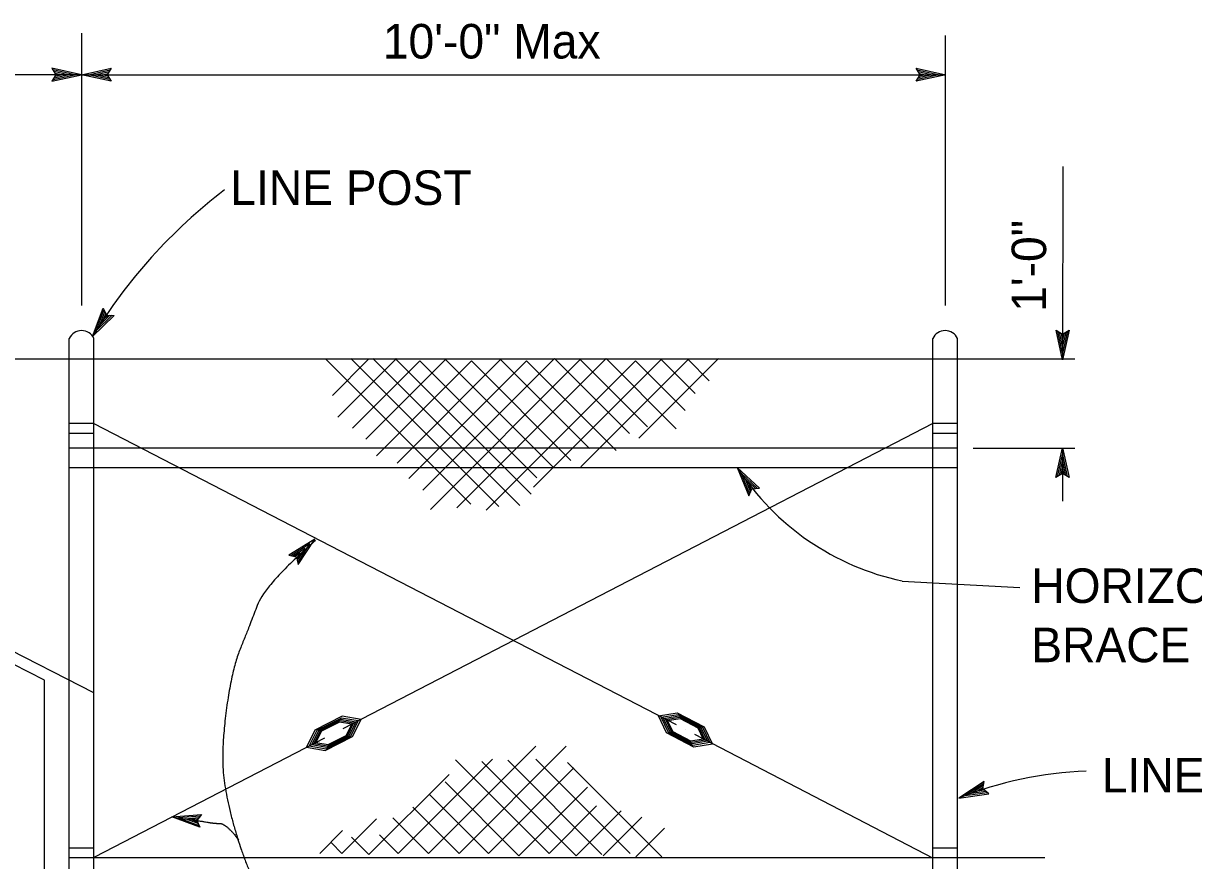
# Model space of a CAD drawing. Extents: x -893 to 867, y -474 to 712.
# Drawn here: x -86.7 to 150.5, y 236.5 to 406.1 of the extents above; entities that cross this region are included whole.
import ezdxf

# ---------------------------------------------------------------- set-up
doc = ezdxf.new("R2010")
doc.units = 0
for name, color, linetype in [('56 Stage 3 Anno', 7, 'Continuous'), ('57 Undefined', 7, 'Continuous'), ('60 Nongeo Data', 7, 'Continuous')]:
    doc.layers.add(name, color=color, linetype=linetype)

msp = doc.modelspace()

# ---------------------------------------------------------------- linework, layer by layer
at = {"layer": '56 Stage 3 Anno'}
for p, q in [((-74.88, 404.12), (-74.88, 348.98)), ((100.12, 403.63), (100.12, 348.98)), ((-74.89, 395.71), (-80.89, 397.04)), ((-80.89, 397.04), (-80.89, 397.04)), ((-80.89, 397.04), (-80.09, 395.71)), ((-76.28, 395.71), (-80.65, 396.68)), ((-77.65, 395.7), (-80.47, 396.33)), ((-74.89, 395.71), (-68.89, 397.04)), ((-73.5, 395.71), (-69.12, 396.68)), ((-72.12, 395.7), (-69.3, 396.33)), ((-68.89, 397.04), (-69.69, 395.71)), ((-68.89, 397.04), (-68.89, 397.04)), ((95.07, 395.71), (94.27, 397.05)), ((94.27, 397.05), (94.27, 397.05)), ((94.27, 397.05), (100.27, 395.71)), ((94.49, 396.69), (98.89, 395.71)), ((94.72, 396.33), (97.51, 395.71)), ((-74.89, 395.71), (-154.74, 395.71)), ((-80.09, 395.71), (-80.89, 394.37)), ((-80.89, 394.37), (-74.89, 395.71)), ((-80.89, 394.37), (-80.89, 394.37)), ((-80.67, 394.72), (-76.27, 395.7)), ((-80.44, 395.08), (-77.65, 395.7)), ((-80.26, 395.43), (-79.03, 395.7)), ((-79.03, 395.7), (-80.24, 395.97)), ((-74.89, 395.71), (100.27, 395.71)), ((-68.89, 394.37), (-74.89, 395.71)), ((-74.89, 395.71), (-74.89, 395.71)), ((-74.89, 395.71), (-74.89, 395.71)), ((-69.1, 394.72), (-73.51, 395.7)), ((-69.34, 395.08), (-72.12, 395.7)), ((-70.74, 395.7), (-69.53, 395.97)), ((-69.51, 395.43), (-70.74, 395.7)), ((-69.69, 395.71), (-68.89, 394.37)), ((-68.89, 394.37), (-68.89, 394.37)), ((100.27, 395.71), (94.27, 394.38)), ((94.27, 394.38), (95.07, 395.71)), ((94.27, 394.38), (94.27, 394.38)), ((98.88, 395.7), (94.51, 394.73)), ((97.51, 395.71), (94.68, 395.08)), ((94.9, 395.98), (96.13, 395.71)), ((96.13, 395.71), (94.92, 395.44)), ((100.27, 395.71), (100.27, 395.71)), ((123.98, 377.1), (123.94, 337.93)), ((-72.68, 342.65), (-70.53, 348.41)), ((-68.29, 346.96), (-72.68, 342.65)), ((-68.71, 346.97), (-71.93, 343.81)), ((-71.92, 343.82), (-70.36, 348.02)), ((-71.17, 344.97), (-70.16, 347.68)), ((-69.14, 346.97), (-71.17, 344.97)), ((-70.53, 348.41), (-70.53, 348.41)), ((-70.53, 348.41), (-69.85, 347.02)), ((-70.42, 346.13), (-69.99, 347.29)), ((-69.52, 347.01), (-70.42, 346.13)), ((-69.85, 347.02), (-68.29, 346.96)), ((-68.29, 346.96), (-68.29, 346.96)), ((123.94, 337.93), (122.61, 343.93)), ((122.61, 343.93), (122.61, 343.93)), ((122.61, 343.93), (123.94, 343.13)), ((123.94, 343.13), (125.28, 343.93)), ((125.28, 343.93), (123.94, 337.93)), ((125.28, 343.93), (125.28, 343.93)), ((-72.68, 342.65), (-72.68, 342.65)), ((123.93, 339.32), (122.97, 343.69)), ((123.94, 340.69), (123.32, 343.52)), ((123.94, 342.07), (123.68, 343.28)), ((124.93, 343.71), (123.94, 339.31)), ((124.57, 343.48), (123.94, 340.69)), ((124.22, 343.3), (123.94, 342.07)), ((123.94, 337.93), (123.94, 337.93)), ((105.81, 320.07), (126.4, 320.07)), ((122.57, 314.12), (123.92, 320.11)), ((122.93, 314.33), (123.92, 318.73)), ((123.92, 320.11), (123.91, 309.33)), ((123.92, 320.11), (123.92, 320.11)), ((123.92, 320.11), (125.24, 314.11)), ((123.92, 318.72), (124.88, 314.35)), ((62.51, 311.94), (57.99, 316.11)), ((57.99, 316.11), (57.99, 316.11)), ((57.99, 316.11), (60.32, 310.42)), ((123.29, 314.57), (123.91, 317.35)), ((123.64, 314.74), (123.91, 315.97)), ((123.91, 317.35), (124.54, 314.53)), ((123.91, 315.97), (124.18, 314.76)), ((62.1, 311.92), (58.78, 314.97)), ((58.78, 314.96), (60.48, 310.82)), ((61.67, 311.9), (59.57, 313.84)), ((59.57, 313.84), (60.66, 311.16)), ((123.91, 314.91), (122.57, 314.12)), ((122.57, 314.12), (122.57, 314.12)), ((125.24, 314.11), (123.91, 314.91)), ((125.24, 314.11), (125.24, 314.11)), ((60.32, 310.42), (60.96, 311.84)), ((61.28, 311.85), (60.36, 312.7)), ((60.36, 312.7), (60.83, 311.56)), ((60.96, 311.84), (62.51, 311.94)), ((62.51, 311.94), (62.51, 311.94)), ((60.32, 310.42), (60.32, 310.42)), ((-27.64, 301.66), (-32.86, 298.41)), ((-30.99, 296.51), (-27.64, 301.66)), ((-27.64, 301.66), (-27.64, 301.66)), ((-28.63, 300.69), (-32.44, 298.32)), ((-29.61, 299.73), (-32.07, 298.2)), ((-31.17, 297.33), (-29.61, 299.73)), ((-31.08, 296.91), (-28.62, 300.69)), ((-32.86, 298.41), (-32.86, 298.41)), ((-32.86, 298.41), (-31.35, 298.02)), ((-30.6, 298.76), (-31.65, 298.1)), ((-31.35, 298.02), (-30.99, 296.51)), ((-31.28, 297.7), (-30.6, 298.76)), ((-30.99, 296.51), (-30.99, 296.51)), ((91.44, 293.15), (115.25, 291.83)), ((108.03, 252.57), (102.89, 249.19)), ((107.95, 252.16), (104.18, 249.68)), ((107.86, 251.74), (105.48, 250.17)), ((107.76, 251.03), (108.03, 252.57)), ((108.03, 252.57), (108.03, 252.57)), ((102.89, 249.19), (108.98, 250.07)), ((102.89, 249.19), (102.89, 249.19)), ((104.19, 249.68), (108.63, 250.32)), ((105.48, 250.17), (108.34, 250.58)), ((107.82, 251.35), (106.77, 250.66)), ((106.77, 250.66), (107.99, 250.84)), ((108.98, 250.07), (107.76, 251.03)), ((108.97, 250.07), (108.97, 250.07))]:
    msp.add_line(p, q, dxfattribs=at)
msp.add_lwpolyline([(-50.95, 243.26), (-56.63, 245.36), (-50.6, 245.86), (-50.85, 245.54), (-55.27, 245.18), (-51.11, 243.63), (-51.27, 244), (-53.93, 244.99), (-51.11, 245.23), (-51.36, 244.91), (-52.59, 244.81), (-51.43, 244.38), (-51.56, 244.67), (-50.6, 245.86), (-51.56, 244.67)], close=True, dxfattribs=at)
for centre, radius, start, end in [((18.97, 286.99), 107.23, 127.234, 148.7274), ((102.53, 345.17), 53.18, 213.1228, 257.9667), ((131.72, 176.22), 78.46, 92.1909, 111.5589)]:
    msp.add_arc(centre, radius, start, end, dxfattribs=at)
for points in [[(-27.47, 301.36), (-37.64, 292.54), (-40.93, 283.87), (-44.52, 275.04), (-46.61, 258.89), (-45.71, 249.62), (-42.72, 238.86), (-39.28, 230.48), (-37.19, 227.04), (-33.75, 224.2), (-32.55, 223.75), (-31.81, 223.75)], [(-56.63, 245.36), (-50.84, 244.57), (-48.21, 244.05), (-45.58, 244.05), (-43.02, 240.65)]]:
    msp.add_open_spline(points, degree=2, dxfattribs=at)
at = {"layer": '60 Nongeo Data'}
for p, q in [((-77.38, 188.06), (-77.38, 342.25)), ((-72.38, 188.06), (-72.38, 342.25)), ((97.62, 188.06), (97.62, 342.25)), ((102.62, 188.06), (102.62, 342.25)), ((-77.38, 338.06), (-157.24, 338.06)), ((-72.28, 338.06), (-77.38, 338.06)), ((102.98, 338.06), (-72.28, 338.06)), ((3.99, 308.69), (-25.32, 338)), ((-24.01, 330.76), (-16.78, 338)), ((-22.95, 326.37), (-11.08, 338.24)), ((9.69, 308.22), (-20.34, 338.24)), ((-19.98, 324.12), (-6.33, 337.77)), ((-17.25, 321.86), (-1.11, 338)), ((13.96, 308.45), (-15.83, 338.24)), ((-15.11, 318.54), (4.11, 337.77)), ((16.21, 310.71), (-11.32, 338.24)), ((-10.96, 317), (10.04, 338)), ((-8.59, 313.91), (15.26, 337.77)), ((17.4, 314.03), (-6.33, 337.77)), ((-5.74, 311.54), (20.96, 338.24)), ((-4.2, 307.62), (26.18, 338)), ((20.6, 316.29), (-1.11, 338)), ((1.14, 307.98), (31.4, 338.24)), ((24.28, 317.59), (4.11, 337.77)), ((7.08, 307.51), (37.34, 337.77)), ((28.08, 319.97), (10.04, 338)), ((33.42, 319.61), (15.26, 337.77)), ((16.69, 312.13), (42.56, 338)), ((36.15, 323.05), (20.96, 338.24)), ((39.83, 324.36), (26.18, 338)), ((26.3, 316.29), (48.02, 338)), ((45.64, 324), (31.4, 338.24)), ((47.42, 327.68), (37.34, 337.77)), ((38.05, 322.1), (54.19, 338.24)), ((49.44, 331.12), (42.56, 338)), ((52.29, 333.73), (48.02, 338)), ((126.42, 338.06), (102.98, 338.06)), ((-72.38, 325.06), (-77.38, 325.06)), ((-72.38, 325.06), (45.58, 264.06)), ((97.62, 325.06), (-21.97, 263.21)), ((102.62, 325.06), (97.62, 325.06)), ((-72.38, 323.06), (-77.38, 323.06)), ((102.62, 323.06), (97.62, 323.06)), ((102.62, 320.06), (-77.38, 320.06)), ((102.62, 316.06), (-77.38, 316.06)), ((-72.38, 270.51), (-157.24, 313.74)), ((-82.38, 273.06), (-152.24, 308.65)), ((-82.38, 234.61), (-82.38, 273.06)), ((-22.08, 265.75), (-27.6, 262.94)), ((-18.26, 265.1), (-22.08, 265.75)), ((42, 265.86), (45.82, 266.48)), ((43.68, 262.38), (42, 265.86)), ((42.55, 265.57), (45.99, 266.13)), ((43.05, 265.32), (46.14, 265.82)), ((45.82, 266.48), (51.32, 263.61)), ((45.99, 266.13), (50.93, 263.55)), ((46.14, 265.82), (50.59, 263.5)), ((-22.24, 265.4), (-27.21, 262.87)), ((-22.39, 265.09), (-26.87, 262.81)), ((-22.53, 264.81), (-26.55, 262.76)), ((-22.65, 264.56), (-26.27, 262.72)), ((-20.15, 264.14), (-22.65, 264.56)), ((-19.75, 264.34), (-22.53, 264.81)), ((-19.31, 264.57), (-22.39, 265.09)), ((-18.81, 264.82), (-22.24, 265.4)), ((-21.27, 261.86), (-20.15, 264.14)), ((-21, 261.81), (-19.75, 264.34)), ((-20.69, 261.76), (-19.31, 264.57)), ((-20.35, 261.7), (-18.81, 264.82)), ((-19.98, 261.63), (-18.26, 265.1)), ((44.06, 262.44), (42.55, 265.57)), ((44.41, 262.5), (43.05, 265.32)), ((43.49, 265.09), (46.27, 265.54)), ((44.72, 262.55), (43.49, 265.09)), ((43.89, 264.88), (46.4, 265.28)), ((45, 262.59), (43.89, 264.88)), ((46.27, 265.54), (50.28, 263.45)), ((46.4, 265.28), (50, 263.41)), ((50, 263.41), (51.11, 261.12)), ((50.28, 263.45), (51.51, 260.91)), ((50.59, 263.5), (51.95, 260.68)), ((50.93, 263.55), (52.45, 260.42)), ((51.32, 263.61), (53, 260.13)), ((-25.66, 261.31), (-72.28, 237.19)), ((-27.6, 262.94), (-29.31, 259.47)), ((-27.21, 262.87), (-28.75, 259.75)), ((-26.87, 262.81), (-28.25, 260.01)), ((-26.55, 262.76), (-27.8, 260.24)), ((-26.27, 262.72), (-27.4, 260.44)), ((-25.5, 258.82), (-19.98, 261.63)), ((-25.32, 259.17), (-20.35, 261.7)), ((-25.17, 259.48), (-20.69, 261.76)), ((-25.02, 259.76), (-21, 261.81)), ((-24.9, 260.01), (-21.27, 261.86)), ((49.18, 259.51), (43.68, 262.38)), ((49.01, 259.86), (44.06, 262.44)), ((48.86, 260.18), (44.41, 262.5)), ((48.73, 260.46), (44.72, 262.55)), ((48.6, 260.72), (45, 262.59)), ((47.5, 263), (47.5, 263)), ((47.5, 263), (47.5, 263)), ((47.5, 263), (47.5, 263)), ((47.5, 263), (47.5, 263)), ((47.5, 262.99), (47.5, 262.99)), ((51.11, 261.12), (48.6, 260.72)), ((51.51, 260.91), (48.73, 260.46)), ((49.3, 262.13), (97.67, 237.04)), ((-29.31, 259.47), (-25.5, 258.82)), ((-28.75, 259.75), (-25.32, 259.17)), ((-28.25, 260.01), (-25.17, 259.48)), ((-27.8, 260.24), (-25.02, 259.76)), ((-27.4, 260.44), (-24.9, 260.01)), ((-4.55, 237.97), (17.16, 259.68)), ((1.62, 237.97), (23.33, 259.68)), ((51.95, 260.68), (48.86, 260.18)), ((52.45, 260.42), (49.01, 259.86)), ((53, 260.13), (49.18, 259.51)), ((-10.72, 237.97), (8.38, 257.07)), ((19.89, 237.97), (0.91, 256.95)), ((25.35, 237.49), (6.25, 256.6)), ((30.57, 237.73), (11.47, 256.83)), ((36.27, 237.97), (17.16, 257.07)), ((42.68, 237.25), (23.57, 256.36)), ((-16.66, 237.73), (-0.4, 253.99)), ((7.55, 237.97), (24.88, 255.29)), ((13.72, 237.49), (-1.23, 252.44)), ((7.55, 237.97), (-4.43, 249.95)), ((13.72, 237.49), (27.61, 251.38)), ((1.62, 237.97), (-7.76, 247.34)), ((19.89, 237.97), (29.5, 247.58)), ((-22.12, 237.97), (-15.11, 244.97)), ((-4.55, 237.97), (-11.79, 245.21)), ((25.35, 237.49), (34.49, 246.63)), ((30.81, 237.49), (38.64, 245.32)), ((-26.63, 237.97), (-22, 242.59)), ((37.45, 237.25), (43.27, 243.07)), ((-22.12, 237.97), (-24.25, 240.1)), ((-16.66, 237.73), (-20.22, 241.29)), ((-10.72, 237.97), (-14.52, 241.76)), ((-72.38, 239.06), (-77.38, 239.06)), ((102.62, 239.06), (97.62, 239.06)), ((-69.6, 237.06), (-77.38, 237.06)), ((102.62, 237.06), (-69.6, 237.06)), ((120.32, 237.06), (102.62, 237.06))]:
    msp.add_line(p, q, dxfattribs=at)
for centre in [(-74.88, 341.17), (100.12, 341.17)]:
    msp.add_arc(centre, 2.72, 23.2888, 156.7112, dxfattribs=at)

# ---------------------------------------------------------------- texts
at = {"layer": '57 Undefined'}
for s, p in [('10\'-0" Max', (-13.84, 398.99)), ('LINE POST', (-44.75, 369.32)), ('HORIZONTAL ', (117.58, 288.7)), ('BRACE', (117.58, 276.7)), ('LINE POST', (131.87, 250.32))]:
    msp.add_text(s, height=7, dxfattribs=at).set_placement(p)
msp.add_text('1\'-0"', height=7, rotation=90, dxfattribs=at).set_placement((120.6, 347.66))

doc.saveas('drawing.dxf')
